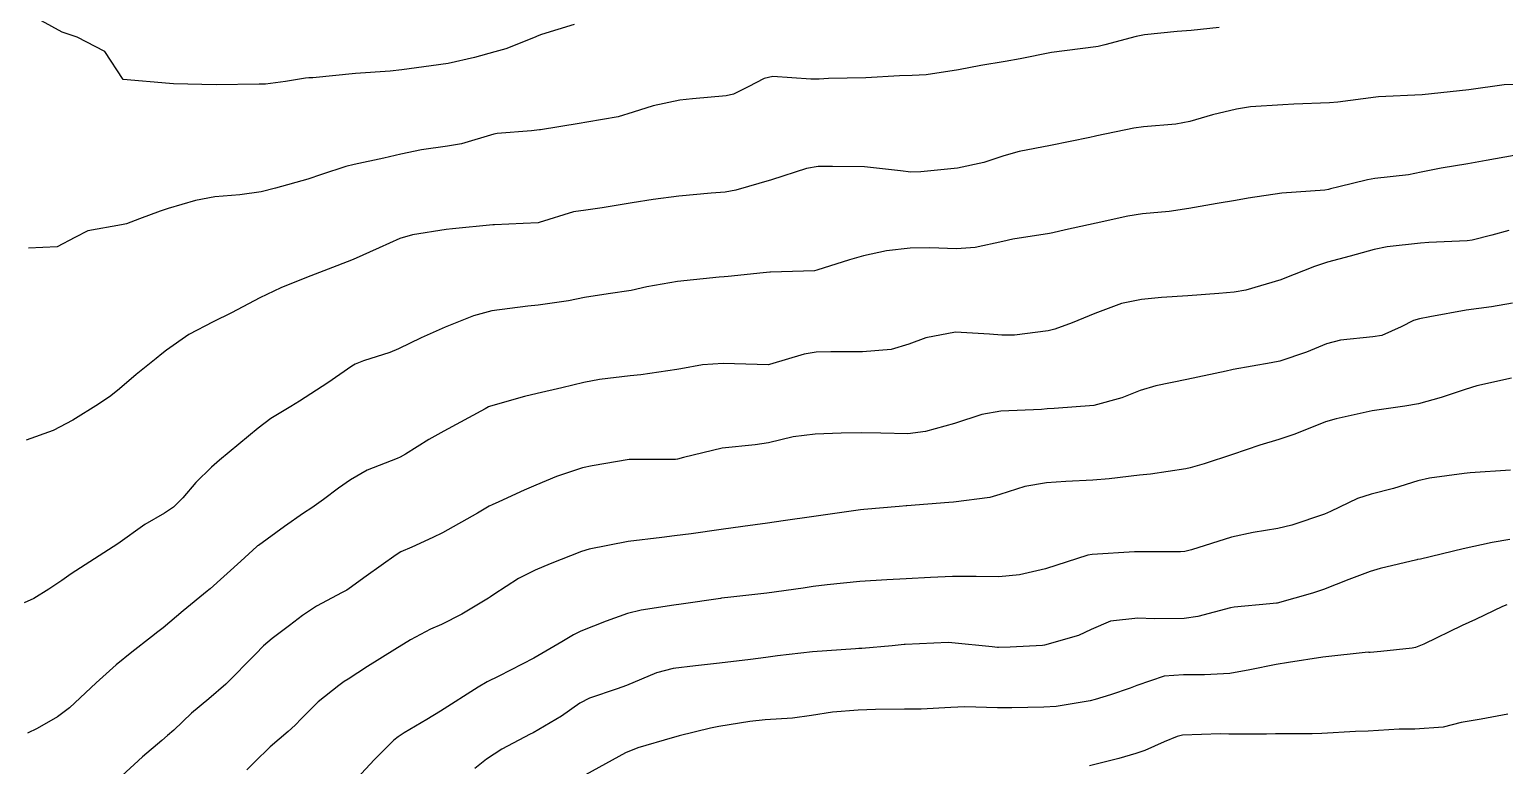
# Model space of a CAD drawing. Header units: metres. Extents: x 298520 to 308411, y 7433745 to 7450750.
# Drawn here: x 300816 to 300879.5, y 7448540.3 to 7448572 of the extents above; entities that cross this region are included whole.
import ezdxf

# ---------------------------------------------------------------- set-up
doc = ezdxf.new("R2010")
doc.units = ezdxf.units.M
doc.header["$LTSCALE"] = 10
doc.layers.add('Curvas de Nivel 1m', color=11, linetype='Continuous')
doc.layers.add('Curvas de Nivel 5m', color=15, linetype='Continuous')

msp = doc.modelspace()

# ---------------------------------------------------------------- linework, layer by layer
at = {"layer": 'Curvas de Nivel 1m', "flags": 128}
for points, elevation in [([(300839.433, 7448572.195), (300838.025, 7448571.752), (300837.919, 7448571.716), (300837.692, 7448571.613), (300836.499, 7448571.145), (300836.017, 7448571.004), (300835.146, 7448570.774), (300834.011, 7448570.513), (300833.27, 7448570.407), (300832.008, 7448570.232), (300831.51, 7448570.183), (300830.007, 7448570.073), (300828.17, 7448569.893), (300828.004, 7448569.886), (300827.854, 7448569.882), (300827.001, 7448569.74), (300826.132, 7448569.618), (300826.002, 7448569.614), (300825.865, 7448569.615), (300824.001, 7448569.589), (300822.167, 7448569.633), (300822.001, 7448569.642), (300820.003, 7448569.82), (300819.203, 7448571.021), (300818.021, 7448571.638), (300817.369, 7448571.857), (300816.034, 7448572.588)], 723), ([(300867.239, 7448572.058), (300866.033, 7448571.926), (300865.431, 7448571.887), (300864.029, 7448571.737), (300863.661, 7448571.671), (300862.321, 7448571.317), (300862.086, 7448571.256), (300862.022, 7448571.244), (300861.925, 7448571.224), (300860.019, 7448570.98), (300858.669, 7448570.71), (300858.015, 7448570.593), (300856.973, 7448570.42), (300856.011, 7448570.237), (300854.614, 7448570.016), (300854.009, 7448569.987), (300853.459, 7448569.975), (300852.007, 7448569.897), (300850.402, 7448569.859), (300850.007, 7448569.84), (300849.641, 7448569.839), (300848.007, 7448569.942), (300847.633, 7448569.868), (300846.934, 7448569.501), (300846.311, 7448569.194), (300845.997, 7448569.113), (300844.538, 7448568.989), (300843.994, 7448568.929), (300842.852, 7448568.69), (300841.986, 7448568.405), (300841.336, 7448568.216), (300839.979, 7448567.974), (300839.651, 7448567.92), (300837.983, 7448567.645), (300837.949, 7448567.644), (300837.595, 7448567.614), (300836.12, 7448567.489), (300835.98, 7448567.46), (300834.581, 7448567.044), (300833.972, 7448566.945), (300832.852, 7448566.789), (300831.967, 7448566.603), (300831.228, 7448566.423), (300829.96, 7448566.162), (300829.595, 7448566.069), (300828.552, 7448565.721), (300827.951, 7448565.525), (300826.559, 7448565.132), (300825.945, 7448564.98), (300825.026, 7448564.846), (300823.943, 7448564.763), (300823.117, 7448564.612), (300821.938, 7448564.26), (300821.596, 7448564.143), (300820.706, 7448563.812), (300820.147, 7448563.601), (300819.929, 7448563.556), (300818.471, 7448563.295), (300817.92, 7448563.009), (300817.154, 7448562.617), (300815.913, 7448562.551)], 722), ([(300880.008, 7448569.608), (300879.531, 7448569.592), (300878.005, 7448569.372), (300876.003, 7448569.16), (300874.112, 7448569.069), (300874.001, 7448569.055), (300872.355, 7448568.839), (300871.997, 7448568.813), (300870.468, 7448568.75), (300869.995, 7448568.728), (300868.602, 7448568.635), (300867.992, 7448568.547), (300866.955, 7448568.299), (300865.984, 7448568.011), (300865.373, 7448567.895), (300863.98, 7448567.777), (300863.566, 7448567.717), (300861.974, 7448567.395), (300861.912, 7448567.383), (300861.664, 7448567.325), (300859.969, 7448566.975), (300858.618, 7448566.712), (300857.965, 7448566.53), (300857.099, 7448566.241), (300855.959, 7448566.004), (300854.389, 7448565.845), (300853.957, 7448565.831), (300853.503, 7448565.879), (300851.959, 7448566.052), (300850.575, 7448566.076), (300849.959, 7448566.068), (300849.455, 7448565.978), (300847.953, 7448565.49), (300846.409, 7448565.045), (300845.947, 7448564.965), (300845.346, 7448564.918), (300843.945, 7448564.796), (300842.852, 7448564.643), (300841.942, 7448564.5), (300840.649, 7448564.289), (300839.939, 7448564.194), (300839.417, 7448564.116), (300837.933, 7448563.66), (300837.892, 7448563.651), (300837.239, 7448563.617), (300836.001, 7448563.56), (300835.932, 7448563.556), (300834.197, 7448563.388), (300833.928, 7448563.359), (300832.472, 7448563.127), (300831.922, 7448562.964), (300831.037, 7448562.568), (300829.908, 7448562.067), (300829.652, 7448561.958), (300829.016, 7448561.713), (300827.898, 7448561.285), (300826.79, 7448560.845), (300825.89, 7448560.417), (300824.662, 7448559.768), (300823.879, 7448559.379), (300822.824, 7448558.839), (300821.867, 7448558.163), (300821.669, 7448557.997), (300821.424, 7448557.804), (300820.554, 7448557.112), (300819.843, 7448556.488), (300819.47, 7448556.194), (300818.935, 7448555.833), (300817.826, 7448555.144), (300816.976, 7448554.704), (300815.817, 7448554.284)], 721), ([(300879.738, 7448563.309), (300878.995, 7448563.119), (300878.154, 7448562.903), (300877.929, 7448562.868), (300876.288, 7448562.795), (300875.927, 7448562.775), (300874.484, 7448562.615), (300873.923, 7448562.49), (300872.898, 7448562.21), (300871.914, 7448561.946), (300871.36, 7448561.76), (300869.997, 7448561.229), (300869.903, 7448561.195), (300868.397, 7448560.746), (300867.897, 7448560.656), (300867.233, 7448560.597), (300865.895, 7448560.502), (300864.759, 7448560.427), (300863.893, 7448560.343), (300863.031, 7448560.169), (300861.887, 7448559.734), (300860.906, 7448559.335), (300860.157, 7448559.067), (300859.878, 7448558.994), (300858.428, 7448558.811), (300857.874, 7448558.802), (300857.35, 7448558.85), (300855.878, 7448558.935), (300854.599, 7448558.69), (300853.873, 7448558.412), (300853.105, 7448558.193), (300851.869, 7448558.084), (300850.501, 7448558.092), (300849.869, 7448558.077), (300849.35, 7448557.993), (300847.863, 7448557.537), (300847.824, 7448557.53), (300845.864, 7448557.586), (300844.966, 7448557.523), (300844.04, 7448557.358), (300843.86, 7448557.323), (300842.31, 7448557.102), (300841.855, 7448557.06), (300840.537, 7448556.896), (300839.851, 7448556.77), (300838.906, 7448556.541), (300837.843, 7448556.296), (300837.292, 7448556.165), (300835.835, 7448555.744), (300835.752, 7448555.714), (300835.598, 7448555.634), (300833.823, 7448554.67), (300833.17, 7448554.316), (300832.167, 7448553.676), (300831.942, 7448553.548), (300831.81, 7448553.491), (300830.519, 7448552.982), (300829.796, 7448552.578), (300829.286, 7448552.219), (300828.633, 7448551.721), (300828.137, 7448551.369), (300827.777, 7448551.135), (300826.946, 7448550.563), (300825.827, 7448549.749), (300825.789, 7448549.723), (300825.762, 7448549.697), (300825.066, 7448549.07), (300823.744, 7448547.876), (300823.691, 7448547.833), (300823.624, 7448547.781), (300822.588, 7448546.933), (300821.719, 7448546.203), (300821.497, 7448546.021), (300821.217, 7448545.805), (300820.377, 7448545.142), (300819.701, 7448544.597), (300818.837, 7448543.833), (300817.682, 7448542.757), (300817.169, 7448542.364), (300816.285, 7448541.864), (300815.876, 7448541.662)], 719), ([(300879.894, 7448560.186), (300878.992, 7448560.019), (300877.89, 7448559.882), (300876.328, 7448559.594), (300875.886, 7448559.509), (300875.616, 7448559.432), (300875.094, 7448559.168), (300874.259, 7448558.795), (300873.876, 7448558.726), (300872.475, 7448558.593), (300871.871, 7448558.429), (300871.003, 7448558.076), (300869.86, 7448557.69), (300869.486, 7448557.606), (300867.854, 7448557.321), (300867.795, 7448557.31), (300867.549, 7448557.255), (300865.849, 7448556.891), (300864.519, 7448556.621), (300863.844, 7448556.416), (300863.051, 7448556.098), (300861.838, 7448555.781), (300860.137, 7448555.646), (300859.836, 7448555.625), (300859.579, 7448555.609), (300857.835, 7448555.535), (300857.008, 7448555.382), (300855.829, 7448555.006), (300854.59, 7448554.648), (300853.824, 7448554.554), (300852.666, 7448554.59), (300851.825, 7448554.604), (300850.949, 7448554.578), (300849.824, 7448554.535), (300848.878, 7448554.424), (300847.82, 7448554.161), (300847.238, 7448554.076), (300845.817, 7448553.93), (300844.15, 7448553.535), (300843.893, 7448553.458), (300843.812, 7448553.45), (300841.916, 7448553.454), (300841.811, 7448553.449), (300840.212, 7448553.179), (300839.805, 7448553.085), (300838.685, 7448552.715), (300837.794, 7448552.347), (300837.279, 7448552.127), (300836.185, 7448551.626), (300835.909, 7448551.501), (300835.781, 7448551.436), (300835.279, 7448551.138), (300833.769, 7448550.294), (300833.347, 7448550.084), (300832.438, 7448549.673), (300831.973, 7448549.466), (300831.76, 7448549.348), (300830.476, 7448548.424), (300829.745, 7448547.891), (300829.634, 7448547.822), (300829.432, 7448547.713), (300828.334, 7448547.124), (300827.728, 7448546.728), (300827.161, 7448546.296), (300826.427, 7448545.743), (300826.041, 7448545.416), (300825.706, 7448545.067), (300824.419, 7448543.769), (300823.687, 7448543.142), (300822.948, 7448542.519), (300822.181, 7448541.795), (300821.915, 7448541.551), (300821.666, 7448541.342), (300820.832, 7448540.635), (300819.938, 7448539.826)], 718), ([(300879.851, 7448556.948), (300878.358, 7448556.615), (300877.846, 7448556.468), (300876.814, 7448556.116), (300875.84, 7448555.851), (300875.253, 7448555.752), (300873.837, 7448555.538), (300872.284, 7448555.203), (300871.831, 7448555.067), (300870.507, 7448554.543), (300869.824, 7448554.304), (300869.001, 7448554.059), (300867.817, 7448553.671), (300866.605, 7448553.268), (300865.995, 7448553.092), (300865.809, 7448553.049), (300864.28, 7448552.821), (300863.805, 7448552.77), (300862.497, 7448552.619), (300861.801, 7448552.557), (300860.639, 7448552.499), (300859.799, 7448552.439), (300858.865, 7448552.291), (300857.791, 7448551.94), (300857.353, 7448551.813), (300855.786, 7448551.61), (300855.593, 7448551.594), (300853.783, 7448551.451), (300853.754, 7448551.45), (300853.45, 7448551.423), (300851.929, 7448551.291), (300851.781, 7448551.277), (300851.589, 7448551.251), (300849.778, 7448550.997), (300848.447, 7448550.813), (300847.775, 7448550.712), (300846.717, 7448550.557), (300845.772, 7448550.427), (300844.488, 7448550.248), (300843.769, 7448550.153), (300843.219, 7448550.095), (300841.766, 7448549.909), (300840.087, 7448549.585), (300839.762, 7448549.49), (300838.411, 7448548.949), (300837.754, 7448548.683), (300837.043, 7448548.324), (300835.979, 7448547.628), (300835.834, 7448547.536), (300835.741, 7448547.476), (300834.597, 7448546.779), (300833.723, 7448546.341), (300833.252, 7448546.133), (300832.38, 7448545.673), (300831.709, 7448545.267), (300830.533, 7448544.53), (300829.696, 7448543.99), (300829.526, 7448543.88), (300829.29, 7448543.714), (300828.399, 7448543.009), (300827.679, 7448542.29), (300827.408, 7448542), (300827.11, 7448541.736), (300826.335, 7448541.071), (300825.653, 7448540.404), (300825.322, 7448540.081)], 717), ([(300879.811, 7448552.995), (300878.065, 7448552.871), (300877.809, 7448552.852), (300876.308, 7448552.65), (300875.803, 7448552.528), (300874.767, 7448552.202), (300873.794, 7448551.95), (300873.208, 7448551.773), (300872.05, 7448551.206), (300871.782, 7448551.09), (300870.376, 7448550.625), (300869.775, 7448550.471), (300868.717, 7448550.297), (300867.771, 7448550.097), (300866.051, 7448549.561), (300865.765, 7448549.48), (300865.579, 7448549.467), (300863.765, 7448549.471), (300863.6, 7448549.466), (300861.763, 7448549.36), (300861.577, 7448549.323), (300859.757, 7448548.738), (300858.635, 7448548.48), (300857.753, 7448548.39), (300856.773, 7448548.405), (300855.753, 7448548.412), (300854.796, 7448548.366), (300853.752, 7448548.301), (300852.916, 7448548.264), (300851.75, 7448548.196), (300850.343, 7448548.056), (300849.748, 7448547.975), (300849.311, 7448547.911), (300847.745, 7448547.697), (300846.191, 7448547.513), (300845.794, 7448547.468), (300845.742, 7448547.463), (300844.055, 7448547.22), (300843.738, 7448547.18), (300842.325, 7448546.963), (300841.732, 7448546.82), (300840.814, 7448546.486), (300839.72, 7448546.046), (300839.41, 7448545.9), (300838.901, 7448545.598), (300837.706, 7448544.893), (300836.188, 7448544.115), (300835.695, 7448543.867), (300835.308, 7448543.636), (300833.682, 7448542.603), (300833.093, 7448542.252), (300832.106, 7448541.676), (300831.846, 7448541.502), (300831.668, 7448541.361), (300830.827, 7448540.52), (300830.071, 7448539.704)], 716), ([(300879.651, 7448547.194), (300879.454, 7448547.113), (300878.293, 7448546.558), (300877.725, 7448546.3), (300876.061, 7448545.5), (300875.715, 7448545.347), (300875.56, 7448545.317), (300874.213, 7448545.175), (300873.76, 7448545.132), (300873.713, 7448545.14), (300873.675, 7448545.143), (300871.71, 7448544.934), (300870.229, 7448544.703), (300869.707, 7448544.619), (300868.561, 7448544.385), (300867.703, 7448544.224), (300866.608, 7448544.172), (300865.702, 7448544.175), (300864.88, 7448544.109), (300863.697, 7448543.719), (300863.406, 7448543.592), (300862.554, 7448543.311), (300861.898, 7448543.11), (300861.689, 7448543.057), (300860.218, 7448542.809), (300859.684, 7448542.773), (300858.301, 7448542.746), (300857.684, 7448542.75), (300856.287, 7448542.788), (300855.683, 7448542.767), (300854.396, 7448542.699), (300853.682, 7448542.695), (300852.433, 7448542.681), (300851.681, 7448542.654), (300850.571, 7448542.565), (300849.677, 7448542.417), (300848.847, 7448542.306), (300847.674, 7448542.23), (300847.016, 7448542.157), (300845.669, 7448541.947), (300845.313, 7448541.879), (300843.967, 7448541.537), (300843.723, 7448541.479), (300843.662, 7448541.462), (300842.185, 7448541.028), (300841.655, 7448540.808), (300839.926, 7448539.866)], 714), ([(300879.683, 7448542.481), (300878.534, 7448542.267), (300877.678, 7448542.116), (300876.897, 7448541.919), (300875.673, 7448541.833), (300875.002, 7448541.838), (300873.671, 7448541.749), (300873.129, 7448541.73), (300871.669, 7448541.644), (300871.257, 7448541.626), (300869.669, 7448541.631), (300869.285, 7448541.617), (300867.668, 7448541.617), (300867.3, 7448541.624), (300865.667, 7448541.568), (300865.431, 7448541.517), (300864.88, 7448541.288), (300864.038, 7448540.917), (300863.658, 7448540.781), (300862.917, 7448540.573), (300861.652, 7448540.247)], 713)]:
    msp.add_lwpolyline(points, dxfattribs=dict(at, elevation=elevation))
at = {"layer": 'Curvas de Nivel 5m', "flags": 128}
for points, elevation in [([(300879.967, 7448566.55), (300878.759, 7448566.328), (300877.963, 7448566.188), (300876.81, 7448565.996), (300875.96, 7448565.824), (300875.405, 7448565.719), (300873.957, 7448565.547), (300873.64, 7448565.499), (300872.404, 7448565.195), (300872.043, 7448565.108), (300871.952, 7448565.083), (300871.803, 7448565.054), (300869.95, 7448564.92), (300868.489, 7448564.703), (300867.946, 7448564.6), (300867.165, 7448564.482), (300865.943, 7448564.261), (300865.095, 7448564.134), (300863.94, 7448564.029), (300863.313, 7448563.932), (300861.936, 7448563.628), (300860.623, 7448563.34), (300860.071, 7448563.207), (300859.93, 7448563.183), (300858.355, 7448562.937), (300857.925, 7448562.843), (300856.731, 7448562.578), (300855.92, 7448562.519), (300854.768, 7448562.564), (300853.92, 7448562.558), (300852.904, 7448562.445), (300851.915, 7448562.228), (300851.314, 7448562.047), (300849.905, 7448561.601), (300849.793, 7448561.582), (300847.903, 7448561.524), (300847.87, 7448561.524), (300847.593, 7448561.493), (300846.078, 7448561.331), (300845.901, 7448561.32), (300845.693, 7448561.305), (300843.899, 7448561.119), (300842.569, 7448560.88), (300841.895, 7448560.731), (300840.907, 7448560.589), (300839.891, 7448560.433), (300839.198, 7448560.289), (300837.888, 7448560.096), (300837.441, 7448560.061), (300835.885, 7448559.859), (300835.103, 7448559.642), (300833.878, 7448559.156), (300832.848, 7448558.696), (300831.868, 7448558.217), (300831.492, 7448558.059), (300830.359, 7448557.695), (300830.003, 7448557.556), (300829.86, 7448557.474), (300828.818, 7448556.751), (300827.839, 7448556.124), (300827.601, 7448555.967), (300827.219, 7448555.736), (300826.362, 7448555.211), (300825.823, 7448554.803), (300824.572, 7448553.769), (300824.157, 7448553.425), (300823.803, 7448553.12), (300823.124, 7448552.455), (300822.563, 7448551.792), (300822.173, 7448551.402), (300821.776, 7448551.141), (300820.934, 7448550.65), (300819.763, 7448549.82), (300817.75, 7448548.518), (300817.36, 7448548.24), (300816.799, 7448547.859), (300816.141, 7448547.461), (300815.734, 7448547.268)], 720), ([(300879.772, 7448549.998), (300879.015, 7448549.873), (300877.768, 7448549.595), (300875.921, 7448549.158), (300875.788, 7448549.134), (300875.762, 7448549.125), (300874.186, 7448548.746), (300873.757, 7448548.619), (300872.838, 7448548.278), (300871.749, 7448547.851), (300871.268, 7448547.695), (300869.743, 7448547.265), (300869.717, 7448547.257), (300869.433, 7448547.233), (300867.895, 7448547.094), (300867.74, 7448547.061), (300866.326, 7448546.679), (300865.733, 7448546.596), (300864.439, 7448546.586), (300863.733, 7448546.607), (300862.557, 7448546.485), (300861.725, 7448546.131), (300861.18, 7448545.869), (300859.714, 7448545.448), (300859.626, 7448545.439), (300858.233, 7448545.365), (300857.739, 7448545.343), (300857.713, 7448545.345), (300857.687, 7448545.344), (300857.454, 7448545.374), (300855.715, 7448545.555), (300855.556, 7448545.561), (300853.714, 7448545.474), (300853.66, 7448545.475), (300853.149, 7448545.426), (300851.839, 7448545.311), (300851.712, 7448545.305), (300851.565, 7448545.296), (300849.71, 7448545.163), (300848.208, 7448544.984), (300847.707, 7448544.915), (300847.037, 7448544.83), (300845.704, 7448544.673), (300844.667, 7448544.566), (300843.702, 7448544.449), (300842.987, 7448544.26), (300841.694, 7448543.717), (300841.292, 7448543.566), (300840.097, 7448543.173), (300839.683, 7448542.945), (300838.887, 7448542.385), (300837.674, 7448541.672), (300837.549, 7448541.611), (300836.317, 7448540.969), (300835.656, 7448540.533), (300835.152, 7448540.136)], 715)]:
    msp.add_lwpolyline(points, dxfattribs=dict(at, elevation=elevation))

doc.saveas('drawing.dxf')
